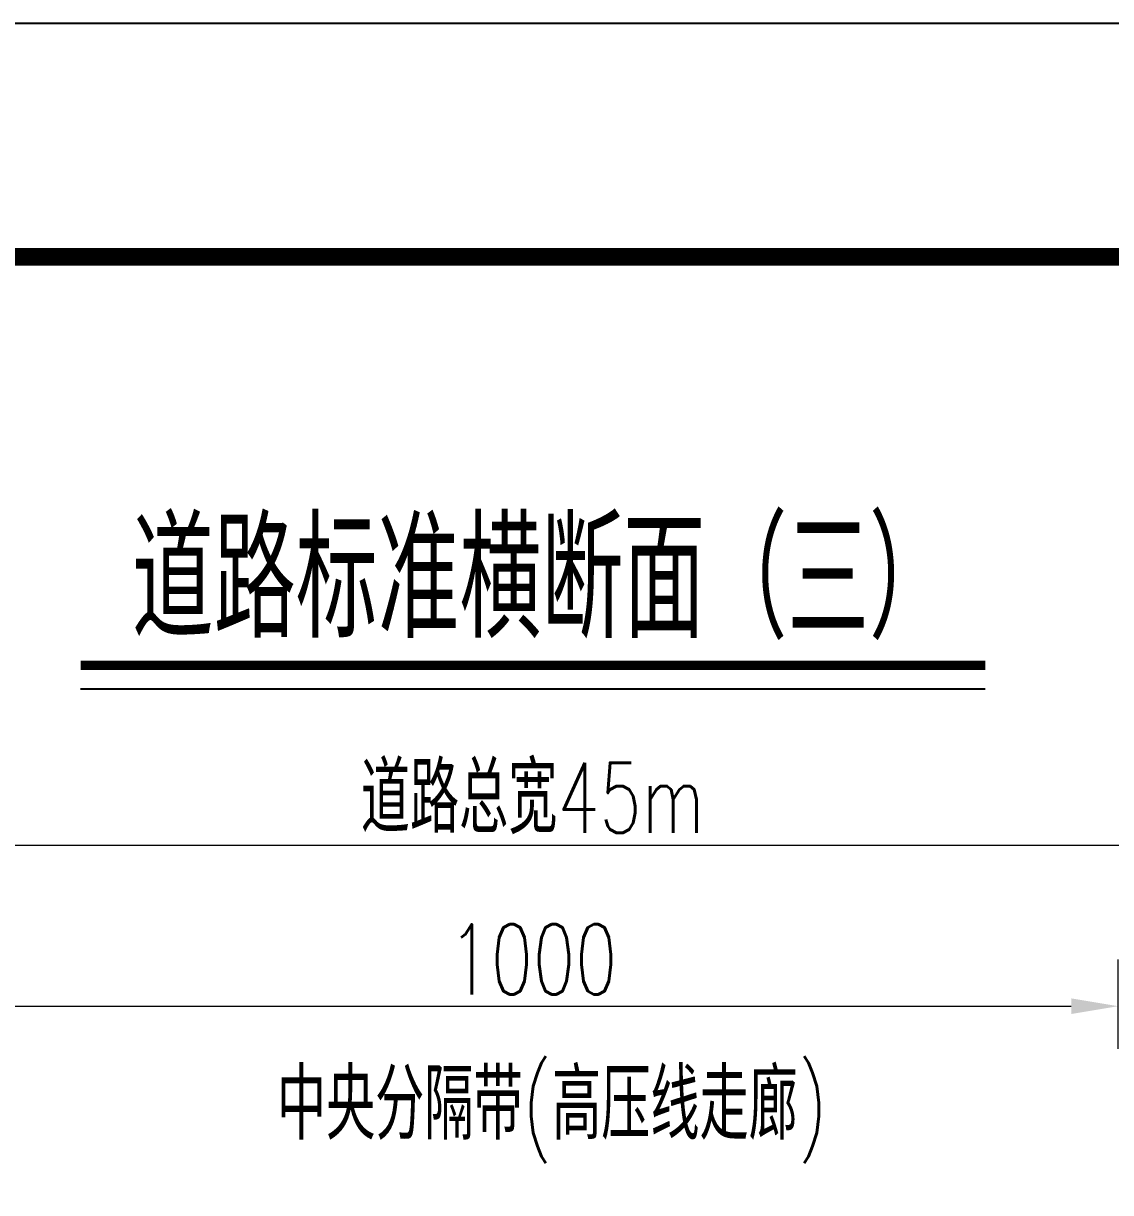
# Model space of a CAD drawing. Extents: x 941299 to 942979, y 2579300 to 2579597.
# Drawn here: x 942756.95 to 942803.41, y 2579546.91 to 2579596.85 of the extents above; entities that cross this region are included whole.
import ezdxf

# ---------------------------------------------------------------- set-up
doc = ezdxf.new("R2010")
doc.units = 0
doc.layers.get('0').update_dxf_attribs({"linetype": 'CONTINUOUS'})
doc.layers.get('Defpoints').update_dxf_attribs({"linetype": 'CONTINUOUS'})
doc.layers.add('图框', color=7, linetype='CONTINUOUS')
doc.layers.add('文字', color=7, linetype='CONTINUOUS')
doc.layers.add('标注', color=4, linetype='CONTINUOUS', lineweight=15)
doc.styles.get("Standard").update_dxf_attribs({"font": 'simplex1.shx', "width": 0.7, "bigfont": 'hztxt.shx'})
doc.dimstyles.new('比例1：200', dxfattribs={"dimtxt": 3, "dimasz": 2, "dimexe": 2, "dimexo": 1, "dimgap": 0.5, "dimtad": 1, "dimlfac": 20, "dimzin": 13, "dimdsep": 46, "dimtxsty": 'Standard', "dimcen": -0.09, "dimclrd": 4, "dimclre": 4, "dimclrt": 7, "dimaunit": 1, "dimadec": 0, "dimazin": 0, "dimtfac": 0.0005, "dimtix": 1, "dimtmove": 2, "dimatfit": 3, "dimfxl": 0, "dimtolj": 1, "dimtzin": 13, "dimlwd": -1, "dimlwe": -1, "dimarcsym": 0})

# ---------------------------------------------------------------- blocks, each defined once
blk = doc.blocks.new('*D101')
at = {"layer": 'Defpoints', "color": 0}
for p in [(942891.2170459983, 2579561.743645952), (942666.2253289878, 2579554.872425648), (942891.2170459983, 2579554.638891948)]:
    blk.add_point(p, dxfattribs=at)
at = {"layer": '标注', "color": 4}
for p, q in [((942666.2253289878, 2579555.872425648), (942666.2253289878, 2579563.743645952)), ((942891.2170459983, 2579555.638891948), (942891.2170459983, 2579563.743645952)), ((942668.2253289878, 2579561.743645952), (942889.2170459983, 2579561.743645952))]:
    blk.add_line(p, q, dxfattribs=at)
for points in [[(942668.2253289878, 2579562.076979285), (942668.2253289878, 2579561.410312618), (942666.2253289878, 2579561.743645952)], [(942889.2170459983, 2579562.076979285), (942889.2170459983, 2579561.410312618), (942891.2170459983, 2579561.743645952)]]:
    blk.add_solid(points, dxfattribs=at)
at = {"layer": '标注', "color": 7, "insert": (942778.7211874931, 2579563.743645952), "char_height": 3, "attachment_point": 5}
blk.add_mtext('\\A1;道路总宽45m', dxfattribs=at)
blk = doc.blocks.new('*D103')
at = {"layer": 'Defpoints', "color": 0}
for p in [(942803.7253289878, 2579554.872425648), (942753.7253289878, 2579552.057559514), (942803.7253289878, 2579552.057559514)]:
    blk.add_point(p, dxfattribs=at)
at = {"layer": '标注', "color": 4}
for p, q in [((942753.7253289878, 2579553.057559514), (942753.7253289878, 2579556.872425648)), ((942803.7253289878, 2579553.057559514), (942803.7253289878, 2579556.872425648)), ((942755.7253289878, 2579554.872425648), (942801.7253289878, 2579554.872425648))]:
    blk.add_line(p, q, dxfattribs=at)
for points in [[(942755.7253289878, 2579555.205758982), (942755.7253289878, 2579554.539092315), (942753.7253289878, 2579554.872425648)], [(942801.7253289878, 2579555.205758982), (942801.7253289878, 2579554.539092315), (942803.7253289878, 2579554.872425648)]]:
    blk.add_solid(points, dxfattribs=at)
at = {"layer": '标注', "color": 7, "insert": (942778.7253289878, 2579556.872425648), "char_height": 3, "attachment_point": 5}
blk.add_mtext('\\A1;1000', dxfattribs=at)

msp = doc.modelspace()

# ---------------------------------------------------------------- linework, layer by layer
msp.add_line((942759.4014574664, 2579568.429973548), (942798.0492005092, 2579568.429973548))
for points in [[(942978.7253283296, 2579299.850131973), (942978.7253283296, 2579596.850131973), (942558.7253283296, 2579596.850131973), (942558.7253283296, 2579299.850131973)], [(942978.7253286148, 2579299.850131745), (942978.7253286148, 2579596.850131745), (942558.7253286148, 2579596.850131745), (942558.7253286148, 2579299.850131745)]]:
    msp.add_lwpolyline(points, close=True)
at = {"const_width": 0.4}
msp.add_lwpolyline([(942759.3997122761, 2579569.429973548), (942798.0492005092, 2579569.429973548)], dxfattribs=at)
at = {"layer": '图框', "const_width": 0.7}
msp.add_lwpolyline([(942968.7253289189, 2579586.850132765), (942588.7253289191, 2579586.850132491), (942588.7253291187, 2579309.850132491), (942968.7253291182, 2579309.850132765), (942968.7253289187, 2579586.850132764)], dxfattribs=at)

# ---------------------------------------------------------------- texts
at = {"layer": '文字', "width": 0.7}
for s, height, p in [('道路标准横断面（三）', 5, (942761.5899266278, 2579570.605036646)), ('中央分隔带(高压线走廊)', 3, (942767.7842511352, 2579549.173303083))]:
    msp.add_text(s, height=height, dxfattribs=at).set_placement(p)

# ---------------------------------------------------------------- dimensions: what is measured, and where the dimension line sits
at = {"layer": '标注'}
dim = msp.add_linear_dim(base=(942891.2170459983, 2579561.743645952), p1=(942666.2253289878, 2579554.872425648), p2=(942891.2170459983, 2579554.638891948), text='道路总宽45m', dimstyle='比例1：200', override={"dimtxsty": 'Standard'}, dxfattribs=at)
dim.commit()
dim.dimension.update_dxf_attribs({"geometry": '*D101', "text_midpoint": (942778.7211874931, 2579563.743645952)})
dim = msp.add_linear_dim(base=(942803.7253289878, 2579554.872425648), p1=(942753.7253289878, 2579552.057559514), p2=(942803.7253289878, 2579552.057559514), dimstyle='比例1：200', override={"dimtxsty": 'Standard'}, dxfattribs=at)
dim.commit()
dim.dimension.update_dxf_attribs({"geometry": '*D103', "text_midpoint": (942778.7253289878, 2579556.872425648)})

doc.saveas('drawing.dxf')
